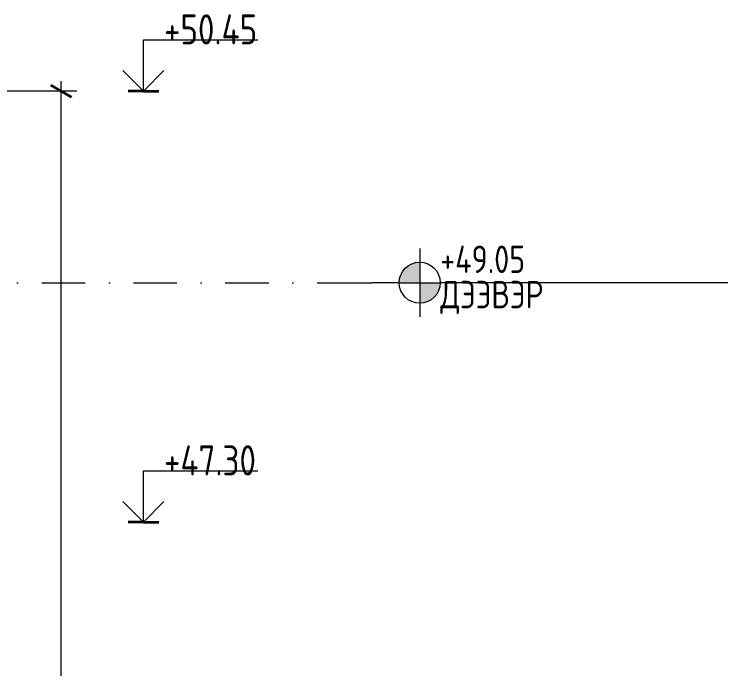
# Model space of a CAD drawing. Header units: millimetres. Extents: x 18162 to 7085488, y 72188 to 247925.
# Drawn here: x 3687505 to 3692716, y 141346 to 146130 of the extents above; entities that cross this region are included whole.
import ezdxf

# ---------------------------------------------------------------- set-up
doc = ezdxf.new("R2010")
doc.units = ezdxf.units.MM
doc.header["$MEASUREMENT"] = 0
doc.linetypes.add('Dot & Dashed', pattern=[670.277762, 317.5, -176.388889, 0, -176.388874])
doc.styles.add('GENERATED_STYLE_3', font='', dxfattribs={"width": 0.8})
doc.styles.get('GENERATED_STYLE_3').set_extended_font_data('ISOCPEUR MON')
doc.dimstyles.new('GENERATED_STYLE__7', dxfattribs={"dimtxt": 220.000005, "dimasz": 114, "dimexe": 0.18, "dimexo": 342.629951, "dimgap": 0, "dimtad": 1, "dimdec": 0, "dimzin": 0, "dimdsep": 46, "dimtxsty": 'GENERATED_STYLE_3', "dimblk": 'ARROWHEAD_2', "dimblk1": 'ARROWHEAD_2', "dimblk2": 'ARROWHEAD_2', "dimcen": 0.09, "dimclrd": 13, "dimclre": 13, "dimclrt": 13, "dimadec": 0, "dimazin": 0, "dimtfac": 1, "dimtdec": 4, "dimtmove": 0, "dimatfit": 3, "dimfxl": 1, "dimtolj": 1, "dimtzin": 0, "dimarcsym": 0})

# ---------------------------------------------------------------- blocks, each defined once
blk = doc.blocks.new('*D1249', base_point=(3761974.7, 95118))
at = {"color": 12, "linetype": 'Continuous', "lineweight": 35}
for p, q in [((3687923.3, 145524.7), (3687773.3, 145611.3)), ((3687773.3, 90411.3), (3687923.3, 90324.7))]:
    blk.add_line(p, q, dxfattribs=at)
at = {"color": 13, "linetype": 'Continuous', "lineweight": 13}
for p, q in [((3687848.3, 145568), (3687848.3, 145641.4)), ((3687960.8, 145568), (3684021.7, 145568)), ((3687848.3, 90368), (3687848.3, 145568)), ((3687960.8, 90368), (3683991.7, 90368)), ((3687848.3, 90294.7), (3687848.3, 90368))]:
    blk.add_line(p, q, dxfattribs=at)
at = {"color": 13, "lineweight": 13, "insert": (3687912.1, 117629.9), "char_height": 220, "attachment_point": 7, "rotation": 90, "style": 'GENERATED_STYLE_3'}
blk.add_mtext('\\A1;{\\pql;\\fISOCPEUR MON|b0|i0|c0|p0;\\W0.800000;55,200}', dxfattribs=at)
blk = doc.blocks.new('ARROWHEAD_2')
at = {"color": 0, "linetype": 'Continuous', "lineweight": 0}
for p, q in [((-0.378, -0.655), (0.378, 0.655)), ((0, 0), (-1, 0))]:
    blk.add_line(p, q, dxfattribs=at)

msp = doc.modelspace()

# ---------------------------------------------------------------- hatches: boundary and pattern name
at = {"linetype": 'Continuous', "lineweight": 5}
for points in [[(3690466.5, 144168), (3690466.5, 144318, 0.414214), (3690316.5, 144168)], [(3690466.5, 144168), (3690466.5, 144018, 0.414214), (3690616.5, 144168)]]:
    msp.add_hatch(color=7, dxfattribs=at).paths.add_polyline_path(points)

# ---------------------------------------------------------------- linework, layer by layer
at = {"color": 13, "linetype": 'Continuous', "lineweight": 13}
for p, q in [((3688448.7, 145568), (3688448.7, 145943)), ((3688448.7, 145943), (3689283.7, 145943)), ((3688448.7, 145568), (3688298.7, 145718)), ((3688598.7, 145718), (3688448.7, 145568)), ((3688448.7, 142418), (3688448.7, 142793)), ((3688448.7, 142793), (3689283.7, 142793)), ((3688448.7, 142418), (3688298.7, 142568)), ((3688598.7, 142568), (3688448.7, 142418))]:
    msp.add_line(p, q, dxfattribs=at)
at = {"color": 12, "linetype": 'Continuous', "lineweight": 35}
for p, q in [((3688448.7, 145568), (3688336.2, 145568)), ((3688448.7, 145568), (3688561.2, 145568)), ((3688448.7, 142418), (3688336.2, 142418)), ((3688448.7, 142418), (3688561.2, 142418))]:
    msp.add_line(p, q, dxfattribs=at)
at = {"color": 8, "linetype": 'Continuous', "lineweight": 13}
for p, q in [((3690466.5, 144418), (3690466.5, 143918)), ((3689916.5, 144168), (3690016.5, 144168)), ((3690016.5, 144168), (3690116.5, 144168)), ((3690316.5, 144168), (3690116.5, 144168)), ((3690316.5, 144168), (3690616.5, 144168)), ((3692716.5, 144168), (3690616.5, 144168))]:
    msp.add_line(p, q, dxfattribs=at)
at = {"color": 8, "linetype": 'Dot & Dashed', "lineweight": 13}
msp.add_line((3658879.3, 144168), (3689916.5, 144168), dxfattribs=at)
at = {"color": 8, "linetype": 'Continuous', "lineweight": 13}
msp.add_circle((3690466.5, 144168), 150, dxfattribs=at)

# ---------------------------------------------------------------- texts
at = {"color": 13, "lineweight": 13, "char_height": 220, "attachment_point": 7, "style": 'GENERATED_STYLE_3'}
for s, insert in [('\\A1;{\\pql;\\fISOCPEUR MON|b0|i0|c0|p0;\\W0.800000;+50.45}', (3688598.7, 145909.1)), ('\\A1;{\\pql;\\fISOCPEUR MON|b0|i0|c0|p0;\\W0.800000;+47.30}', (3688598.7, 142759.1))]:
    msp.add_mtext(s, dxfattribs=dict(at, insert=insert))
at = {"color": 8, "lineweight": 13, "insert": (3690616.5, 144439), "char_height": 200, "attachment_point": 1, "line_spacing_factor": 0.774053, "style": 'GENERATED_STYLE_3'}
msp.add_mtext('\\A1;{\\pql;\\pt0;\\fISOCPEUR MON|b0|i0|c0|p0;\\W0.800000;+49.05\\P\\pql;\\pt0;\\fISOCPEUR MON|b0|i0|c0|p0;\\W0.800000;\\fISOCPEUR MON|b0|i0|c0|p0;\\W0.800000;\\fISOCPEUR MON|b0|i0|c0|p0;\\W0.800000;ДЭЭВЭР}', dxfattribs=at)

# ---------------------------------------------------------------- dimensions: what is measured, and where the dimension line sits
at = {"color": 13, "linetype": 'Continuous', "lineweight": 13}
dim = msp.add_linear_dim(base=(3687848.3, 145568), p1=(3683649.1, 90368), p2=(3683679.1, 145568), angle=90, dimstyle='GENERATED_STYLE__7', dxfattribs=at)
dim.commit()
dim.dimension.update_dxf_attribs({"geometry": '*D1249', "text_midpoint": (3687694.3, 118082.1), "dimtype": 160, "text_rotation": 90})

doc.saveas('drawing.dxf')
